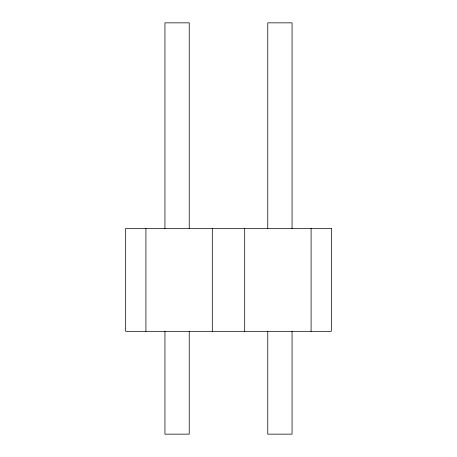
<?xml version="1.0" encoding="UTF-8"?>
<svg xmlns="http://www.w3.org/2000/svg" width="457" height="457" viewBox="0 0 457 457"><rect width="100%" height="100%" fill="white"/><g stroke="black" fill="none" stroke-linecap="round" stroke-linejoin="round"><path stroke-width="0.69" d="M311.086 228.5L311.086 331.325M292.057 228.5L292.057 22.85L267.768 22.85L267.768 228.5M292.057 331.325L292.057 434.15L267.768 434.15L267.768 331.325M244.695 228.5L244.695 331.325M212.305 228.5L212.305 331.325M189.232 228.5L189.232 22.85L164.943 22.85L164.943 228.5M189.232 331.325L189.232 434.15L164.943 434.15L164.943 331.325M145.914 228.5L145.914 331.325M331.325 228.5L125.675 228.5L125.675 331.325L331.325 331.325L331.325 228.5"/></g></svg>
